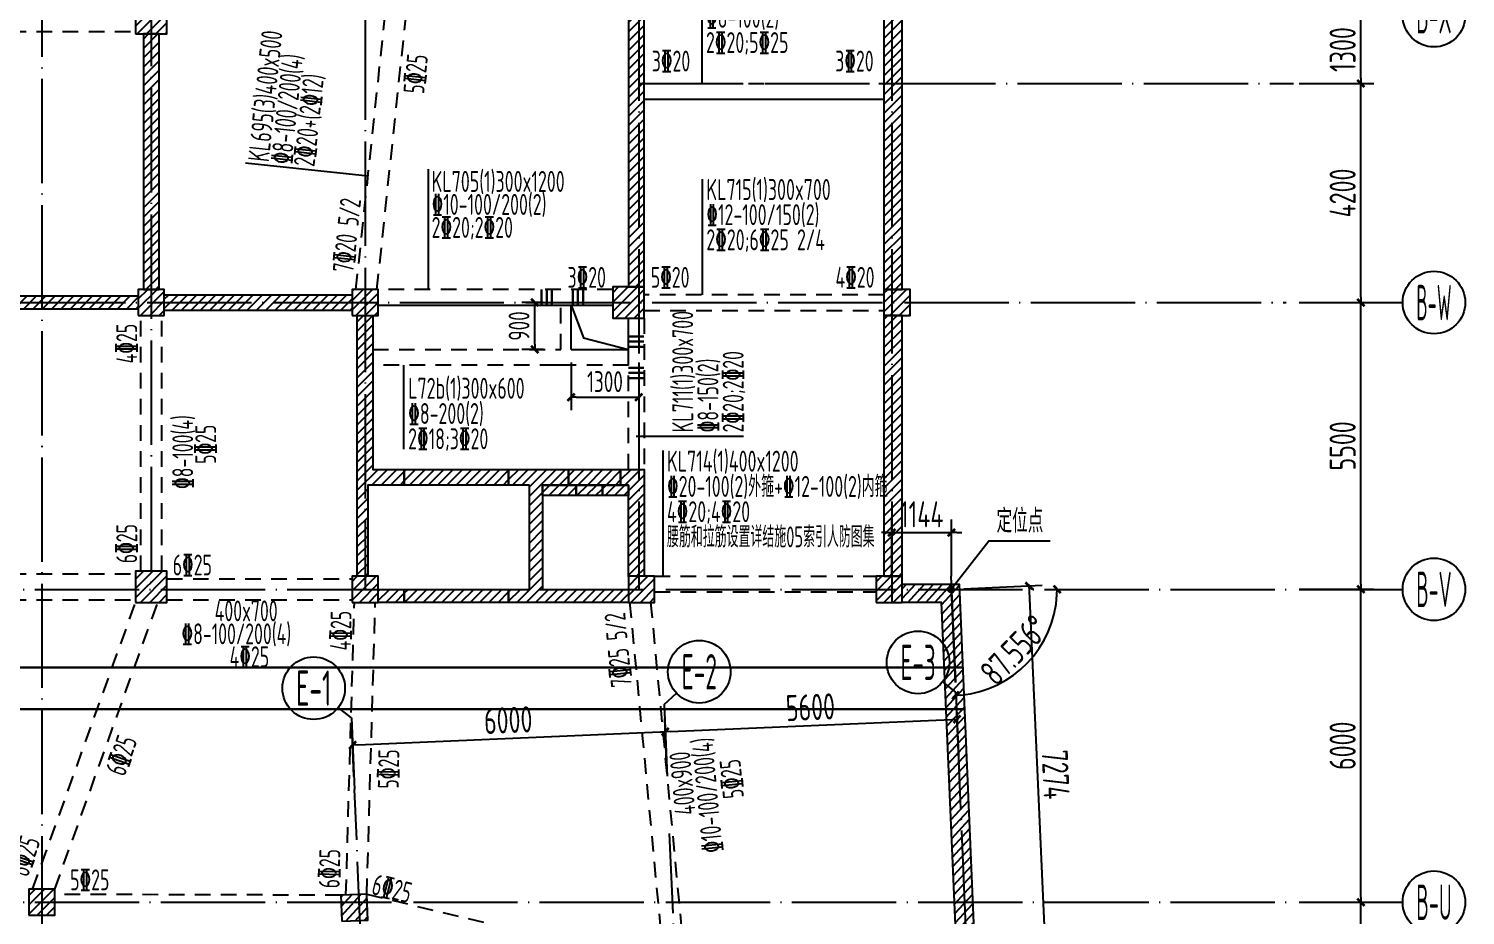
# Model space of a CAD drawing. Header units: millimetres. Extents: x 64473 to 386235, y 427387 to 703525.
# Drawn here: x 342496 to 370043, y 628745 to 645745 of the extents above; entities that cross this region are included whole.
import ezdxf
from ezdxf.enums import TextEntityAlignment as Align

# ---------------------------------------------------------------- set-up
doc = ezdxf.new("R2010")
doc.units = ezdxf.units.MM
doc.header["$LTSCALE"] = 100
doc.header["$PDMODE"] = 35
doc.header["$PDSIZE"] = 200
doc.linetypes.add('3', pattern=[5, 3, -2])
doc.linetypes.add('DOTE', pattern=[2.42, 2, -0.2, 0.02, -0.2])
for name, color, linetype in [('B-DIM', 1, 'Continuous'), ('B-TEXT', 7, 'Continuous'), ('B-开洞', 7, 'Continuous'), ('COLU', 7, 'Continuous'), ('h后浇带', 51, 'Continuous'), ('h斜线-墙', 7, 'Continuous'), ('h斜线-柱', 7, 'Continuous'), ('L-AXIS', 3, 'Continuous'), ('L-dote', 253, 'DOTE'), ('L-箍筋', 1, 'Continuous'), ('Q-门框', 6, 'Continuous'), ('WALL', 3, 'Continuous'), ('垂直标注', 31, 'Continuous'), ('垂直钢筋', 27, 'Continuous'), ('梁', 4, 'Continuous'), ('梁虚线', 4, '3'), ('水平标注', 2, 'Continuous'), ('水平钢筋', 30, 'Continuous')]:
    doc.layers.add(name, color=color, linetype=linetype)
doc.styles.add('_TCH_AXIS', font='tssdeng.shx', dxfattribs={"width": 0.7, "bigfont": 'tssdchn.shx'})
doc.styles.add('COMPLEX', font='tssdeng.shx', dxfattribs={"width": 0.7, "bigfont": 'tssdchn.shx'})
doc.styles.get("Standard").update_dxf_attribs({"font": 'tssdeng.shx', "width": 0.7, "bigfont": 'tssdchn.shx'})
doc.styles.add('TSSD_Dimension', font='Tssdeng.shx', dxfattribs={"width": 0.7, "bigfont": 'tssdchn.shx'})
doc.dimstyles.new('TSSD_100_100', dxfattribs={"dimtxt": 300, "dimasz": 100, "dimexe": 100, "dimexo": 250, "dimgap": 100, "dimtad": 1, "dimdec": 0, "dimzin": 0, "dimdsep": 46, "dimtxsty": 'TSSD_Dimension', "dimblk": 'ARCHTICK', "dimcen": 0, "dimdle": 100, "dimclrt": 7, "dimadec": 0, "dimazin": 0, "dimtfac": 1, "dimtdec": 0, "dimtix": 1, "dimtmove": 2, "dimatfit": 3, "dimldrblk": 'ARCHTICK', "dimfxl": 1, "dimtolj": 1, "dimtzin": 0, "dimarcsym": 0})
doc.dimstyles.new('TSSD_100_100$0', dxfattribs={"dimtxt": 300, "dimasz": 100, "dimexe": 250, "dimexo": 250, "dimgap": 100, "dimtad": 1, "dimdec": 0, "dimzin": 0, "dimdsep": 46, "dimtxsty": 'TSSD_Dimension', "dimblk": '_tsdbk', "dimblk1": '_tsdbk', "dimblk2": '_tsdbk', "dimsah": 1, "dimcen": 0, "dimclrt": 7, "dimadec": 0, "dimazin": 0, "dimtfac": 1, "dimtdec": 0, "dimtix": 1, "dimtmove": 2, "dimatfit": 3, "dimldrblk": '_tsdbk', "dimfxl": 1, "dimtolj": 1, "dimtzin": 0, "dimarcsym": 0})
pattern_1 = [(45, (-467527.32, -323147.44), (-89.802561, 89.802561), [])]
pattern_2 = [(45, (8572.51, -7581.39), (-89.802561, 89.802561), [])]

# ---------------------------------------------------------------- blocks, each defined once
blk = doc.blocks.new('_tsdbk')
blk.add_line((-1, 0), (0, 0))
at = {"const_width": 0.5}
blk.add_lwpolyline([(-0.7, -0.7), (0.7, 0.7)], dxfattribs=at)
blk = doc.blocks.new('*D36')
at = {"layer": 'B-DIM', "color": 0, "lineweight": -2}
for p, q in [((352361, 640495), (351949, 640495)), ((352199, 639695), (352199, 640395)), ((352361, 639595), (351949, 639595))]:
    blk.add_line(p, q, dxfattribs=at)
at = {"layer": 'Defpoints', "color": 0}
for p in [(352199, 640495), (352611, 640495), (352611, 639595)]:
    blk.add_point(p, dxfattribs=at)
at = {"layer": 'B-DIM', "color": 0, "lineweight": -2, "xscale": 100, "yscale": 100, "zscale": 100}
for p, rotation in [((352199, 640495), 90), ((352199, 639595), 270)]:
    blk.add_blockref('_tsdbk', p, dxfattribs=dict(at, rotation=rotation))
at = {"layer": 'B-DIM', "color": 7, "insert": (351899, 640045), "char_height": 400, "attachment_point": 5, "rotation": 90, "style": 'TSSD_Dimension'}
blk.add_mtext('\\A1;900', dxfattribs=at)
blk = doc.blocks.new('*D645')
at = {"layer": 'Defpoints', "color": 0}
for p in [(366607, 644695), (368041, 644695), (366607, 640495)]:
    blk.add_point(p, dxfattribs=at)
at = {"layer": 'L-AXIS', "color": 0, "lineweight": -2}
for p, q in [((366857, 644695), (368291, 644695)), ((368041, 640595), (368041, 644595)), ((366857, 640495), (368291, 640495))]:
    blk.add_line(p, q, dxfattribs=at)
at = {"layer": 'L-AXIS', "color": 0, "lineweight": -2, "xscale": 100, "yscale": 100, "zscale": 100}
for p, rotation in [((368041, 644695), 90), ((368041, 640495), 270)]:
    blk.add_blockref('_tsdbk', p, dxfattribs=dict(at, rotation=rotation))
at = {"layer": 'L-AXIS', "color": 7, "insert": (367691, 642595), "char_height": 500, "attachment_point": 5, "rotation": 90, "style": 'TSSD_Dimension'}
blk.add_mtext('\\A1;4200', dxfattribs=at)
blk = doc.blocks.new('*D647')
at = {"layer": 'Defpoints', "color": 0}
for p in [(366607, 628995), (368041, 628995), (366607, 623495)]:
    blk.add_point(p, dxfattribs=at)
at = {"layer": 'L-AXIS', "color": 0, "lineweight": -2}
for p, q in [((366857, 628995), (368291, 628995)), ((368041, 623595), (368041, 628895)), ((366857, 623495), (368291, 623495))]:
    blk.add_line(p, q, dxfattribs=at)
at = {"layer": 'L-AXIS', "color": 0, "lineweight": -2, "xscale": 100, "yscale": 100, "zscale": 100}
for p, rotation in [((368041, 628995), 90), ((368041, 623495), 270)]:
    blk.add_blockref('_tsdbk', p, dxfattribs=dict(at, rotation=rotation))
at = {"layer": 'L-AXIS', "color": 7, "insert": (367691, 626245), "char_height": 500, "attachment_point": 5, "rotation": 90, "style": 'TSSD_Dimension'}
blk.add_mtext('\\A1;5500', dxfattribs=at)
blk = doc.blocks.new('*D650')
at = {"layer": 'Defpoints', "color": 0}
for p in [(366607, 640495), (368041, 640495), (366607, 634995)]:
    blk.add_point(p, dxfattribs=at)
at = {"layer": 'L-AXIS', "color": 0, "lineweight": -2}
for p, q in [((366857, 640495), (368291, 640495)), ((368041, 635095), (368041, 640395)), ((366857, 634995), (368291, 634995))]:
    blk.add_line(p, q, dxfattribs=at)
at = {"layer": 'L-AXIS', "color": 0, "lineweight": -2, "xscale": 100, "yscale": 100, "zscale": 100}
for p, rotation in [((368041, 640495), 90), ((368041, 634995), 270)]:
    blk.add_blockref('_tsdbk', p, dxfattribs=dict(at, rotation=rotation))
at = {"layer": 'L-AXIS', "color": 7, "insert": (367691, 637745), "char_height": 500, "attachment_point": 5, "rotation": 90, "style": 'TSSD_Dimension'}
blk.add_mtext('\\A1;5500', dxfattribs=at)
blk = doc.blocks.new('*D651')
at = {"layer": 'Defpoints', "color": 0}
for p in [(366607, 634995), (368041, 634995), (366607, 628995)]:
    blk.add_point(p, dxfattribs=at)
at = {"layer": 'L-AXIS', "color": 0, "lineweight": -2}
for p, q in [((366857, 634995), (368291, 634995)), ((368041, 629095), (368041, 634895)), ((366857, 628995), (368291, 628995))]:
    blk.add_line(p, q, dxfattribs=at)
at = {"layer": 'L-AXIS', "color": 0, "lineweight": -2, "xscale": 100, "yscale": 100, "zscale": 100}
for p, rotation in [((368041, 634995), 90), ((368041, 628995), 270)]:
    blk.add_blockref('_tsdbk', p, dxfattribs=dict(at, rotation=rotation))
at = {"layer": 'L-AXIS', "color": 7, "insert": (367691, 631995), "char_height": 500, "attachment_point": 5, "rotation": 90, "style": 'TSSD_Dimension'}
blk.add_mtext('\\A1;6000', dxfattribs=at)
blk = doc.blocks.new('*D664')
at = {"layer": 'Defpoints', "color": 0}
for p in [(354702, 632265), (354739, 631412), (348744, 631156)]:
    blk.add_point(p, dxfattribs=at)
at = {"layer": 'L-AXIS', "color": 0, "lineweight": -2}
for p, q in [((354728, 631662), (354692, 632515)), ((348733, 631406), (348697, 632259)), ((348808, 632013), (354602, 632260))]:
    blk.add_line(p, q, dxfattribs=at)
at = {"layer": 'L-AXIS', "color": 0, "lineweight": -2, "xscale": 100, "yscale": 100, "zscale": 100}
for p, rotation in [((354702, 632265), 2.443985354548766), ((348708, 632009), 182.4439853545488)]:
    blk.add_blockref('_tsdbk', p, dxfattribs=dict(at, rotation=rotation))
at = {"layer": 'L-AXIS', "color": 7, "insert": (351690, 632486), "char_height": 500, "attachment_point": 5, "rotation": 2.444, "style": 'TSSD_Dimension'}
blk.add_mtext('\\A1;6000', dxfattribs=at)
blk = doc.blocks.new('_AXISO')
blk.add_circle((0, 0), 0.5)
at = {"layer": 'B-TEXT', "style": 'COMPLEX', "width": 1.450893}
blk.add_attdef('A', text='', height=0.56, dxfattribs=at).set_placement((0.249375, -0.28), (0.749375, -0.28), align=Align.FIT)
blk = doc.blocks.new('*D667')
at = {"layer": 'Defpoints', "color": 0}
for p in [(360297, 632504), (360333, 631651), (354739, 631412)]:
    blk.add_point(p, dxfattribs=at)
at = {"layer": 'L-AXIS', "color": 0, "lineweight": -2}
for p, q in [((360323, 631901), (360286, 632753)), ((354728, 631662), (354692, 632515)), ((354802, 632269), (360197, 632499))]:
    blk.add_line(p, q, dxfattribs=at)
at = {"layer": 'L-AXIS', "color": 0, "lineweight": -2, "xscale": 100, "yscale": 100, "zscale": 100}
for p, rotation in [((360297, 632504), 2.443985354548766), ((354702, 632265), 182.4439853545488)]:
    blk.add_blockref('_tsdbk', p, dxfattribs=dict(at, rotation=rotation))
at = {"layer": 'L-AXIS', "color": 7, "insert": (357485, 632734), "char_height": 500, "attachment_point": 5, "rotation": 2.444, "style": 'TSSD_Dimension'}
blk.add_mtext('\\A1;5600', dxfattribs=at)
blk = doc.blocks.new('*D668')
at = {"layer": 'Defpoints', "color": 0}
for p in [(360191, 636083), (359046, 634995), (360191, 634995)]:
    blk.add_point(p, dxfattribs=at)
at = {"layer": 'L-AXIS', "color": 0, "lineweight": -2}
for p, q in [((359046, 635245), (359046, 636333)), ((360191, 635245), (360191, 636333)), ((358946, 636083), (358846, 636083)), ((359046, 636083), (360191, 636083)), ((360291, 636083), (360391, 636083))]:
    blk.add_line(p, q, dxfattribs=at)
at = {"layer": 'L-AXIS', "color": 0, "lineweight": -2, "xscale": 100, "yscale": 100, "zscale": 100}
blk.add_blockref('_tsdbk', (359046, 636083), dxfattribs=at)
at = {"layer": 'L-AXIS', "color": 0, "lineweight": -2, "xscale": 100, "yscale": 100, "zscale": 100, "rotation": 180}
blk.add_blockref('_tsdbk', (360191, 636083), dxfattribs=at)
at = {"layer": 'L-AXIS', "color": 7, "insert": (359619, 636433), "char_height": 500, "attachment_point": 5, "style": 'TSSD_Dimension'}
blk.add_mtext('\\A1;1144', dxfattribs=at)
blk = doc.blocks.new('*D669')
at = {"layer": 'Defpoints', "color": 0}
for p in [(360180, 634995), (360180, 634995), (362506, 634995), (361248, 633261), (360267, 632965)]:
    blk.add_point(p, dxfattribs=at)
at = {"layer": 'L-AXIS', "color": 0, "lineweight": -2}
blk.add_line((360277, 632715), (360278, 632711), dxfattribs=at)
blk.add_arc((360180, 634995), 2036, 275.2587, 357.1852, dxfattribs=at)
at = {"layer": 'L-AXIS', "color": 0, "lineweight": -2, "xscale": 100, "yscale": 100, "zscale": 100}
for p, rotation in [((362216, 634995), 88.59261892598067), ((360267, 632961), 183.8513664177829)]:
    blk.add_blockref('_tsdbk', p, dxfattribs=dict(at, rotation=rotation))
at = {"layer": 'L-AXIS', "color": 7, "insert": (361397, 633828), "char_height": 500, "attachment_point": 5, "rotation": 46.222, "style": 'TSSD_Dimension'}
blk.add_mtext('\\A1;87.556°', dxfattribs=at)
blk = doc.blocks.new('*D670')
at = {"layer": 'Defpoints', "color": 0}
for p in [(360180, 634995), (361999, 627794), (360501, 627728)]:
    blk.add_point(p, dxfattribs=at)
at = {"layer": 'L-AXIS', "color": 0, "lineweight": -2}
for p, q in [((360430, 635006), (361928, 635072)), ((361683, 634961), (361995, 627894)), ((360751, 627739), (362249, 627805))]:
    blk.add_line(p, q, dxfattribs=at)
at = {"layer": 'L-AXIS', "color": 0, "lineweight": -2, "xscale": 100, "yscale": 100, "zscale": 100}
for p, rotation in [((361679, 635061), 92.52796157991509), ((361999, 627794), 272.5279615799151)]:
    blk.add_blockref('_tsdbk', p, dxfattribs=dict(at, rotation=rotation))
at = {"layer": 'L-AXIS', "color": 7, "insert": (362189, 631443), "char_height": 500, "attachment_point": 5, "rotation": 272.528, "style": 'TSSD_Dimension'}
blk.add_mtext('\\A1;7274', dxfattribs=at)
blk = doc.blocks.new('*D672')
at = {"layer": 'Defpoints', "color": 0}
for p in [(366607, 645995), (368041, 645995), (366607, 644695)]:
    blk.add_point(p, dxfattribs=at)
at = {"layer": 'L-AXIS', "color": 0, "lineweight": -2}
for p, q in [((366857, 645995), (368291, 645995)), ((368041, 644795), (368041, 645895)), ((366857, 644695), (368291, 644695))]:
    blk.add_line(p, q, dxfattribs=at)
at = {"layer": 'L-AXIS', "color": 0, "lineweight": -2, "xscale": 100, "yscale": 100, "zscale": 100}
for p, rotation in [((368041, 645995), 90), ((368041, 644695), 270)]:
    blk.add_blockref('_tsdbk', p, dxfattribs=dict(at, rotation=rotation))
at = {"layer": 'L-AXIS', "color": 7, "insert": (367691, 645345), "char_height": 500, "attachment_point": 5, "rotation": 90, "style": 'TSSD_Dimension'}
blk.add_mtext('\\A1;1300', dxfattribs=at)
blk = doc.blocks.new('*D716')
at = {"layer": 'B-DIM', "color": 0, "lineweight": -2}
for p, q in [((352896, 639345), (352896, 638428)), ((354196, 639345), (354196, 638428)), ((352996, 638678), (354096, 638678))]:
    blk.add_line(p, q, dxfattribs=at)
at = {"layer": 'Defpoints', "color": 0}
for p in [(352896, 639595), (354196, 639595), (354196, 638678)]:
    blk.add_point(p, dxfattribs=at)
at = {"layer": 'B-DIM', "color": 0, "lineweight": -2, "xscale": 100, "yscale": 100, "zscale": 100, "rotation": 180}
blk.add_blockref('_tsdbk', (352896, 638678), dxfattribs=at)
at = {"layer": 'B-DIM', "color": 0, "lineweight": -2, "xscale": 100, "yscale": 100, "zscale": 100}
blk.add_blockref('_tsdbk', (354196, 638678), dxfattribs=at)
at = {"layer": 'B-DIM', "color": 7, "insert": (353546, 638978), "char_height": 400, "attachment_point": 5, "style": 'TSSD_Dimension'}
blk.add_mtext('\\A1;1300', dxfattribs=at)
blk = doc.blocks.new('后浇带现场')
at = {"color": 6, "lineweight": 30}
for points in [[(775670, 730852), (815757, 730852), (815757, 721630), (841315, 721630)], [(775507, 730049), (814957, 730052), (814957, 720830), (841315, 720830)]]:
    blk.add_lwpolyline(points, dxfattribs=at)
at = {"layer": 'h后浇带', "color": 1}
for p, q in [((815757, 721630), (841315, 721630)), ((822057, 720830), (841349, 720830))]:
    blk.add_line(p, q, dxfattribs=at)

msp = doc.modelspace()

# ---------------------------------------------------------------- hatches: boundary and pattern name
at = {"layer": 'h斜线-墙'}
h = msp.add_hatch(dxfattribs=at)
h.set_pattern_fill('ANSI31', color=256, scale=40, style=0)
h.set_pattern_definition(pattern_2)
h.paths.add_polyline_path([(354296.5, 649344.7), (353996.5, 649344.7), (353996.5, 640794.7), (354296.5, 640794.7)])
h = msp.add_hatch(dxfattribs=at)
h.set_pattern_fill('ANSI31', color=256, scale=40, style=0)
h.set_pattern_definition(pattern_2)
h.paths.add_polyline_path([(359246.5, 649344.7), (358896.5, 649344.7), (358896.5, 640744.7), (359246.5, 640744.7)])
h = msp.add_hatch(dxfattribs=at)
h.set_pattern_fill('ANSI31', color=256, scale=40, style=0)
h.set_pattern_definition(pattern_2)
h.paths.add_polyline_path([(344996.5, 645644.7), (344696.5, 645644.7), (344696.5, 640744.7), (344996.5, 640744.7)])
h = msp.add_hatch(dxfattribs=at)
h.set_pattern_fill('ANSI31', color=256, scale=40, style=0)
h.set_pattern_definition(pattern_2)
h.paths.add_polyline_path([(337146.5, 640619.7), (344596.5, 640619.7), (344596.5, 640369.7), (337146.5, 640369.7)])
h = msp.add_hatch(dxfattribs=at)
h.set_pattern_fill('ANSI31', color=256, scale=40, style=0)
h.set_pattern_definition(pattern_2)
h.paths.add_polyline_path([(345096.5, 640644.7), (348696.5, 640644.7), (348696.5, 640344.7), (345096.5, 640344.7)])
h = msp.add_hatch(dxfattribs=at)
h.set_pattern_fill('ANSI31', color=256, scale=40, style=0)
h.set_pattern_definition(pattern_2)
h.paths.add_polyline_path([(348796.5, 640244.7), (349096.5, 640244.7), (349096.5, 637294.7), (349696.5, 637294.7), (349696.5, 636994.7), (348996.5, 636994.7), (348996.5, 635244.7), (348796.5, 635244.7)])
h = msp.add_hatch(dxfattribs=at)
h.set_pattern_fill('ANSI31', color=256, scale=40, style=0)
h.set_pattern_definition(pattern_2)
h.paths.add_polyline_path([(359246.5, 640244.7), (358896.5, 640244.7), (358896.5, 635244.7), (359246.5, 635244.7)])
h = msp.add_hatch(dxfattribs=at)
h.set_pattern_fill('ANSI31', color=256, scale=40, style=0)
h.set_pattern_definition(pattern_2)
h.paths.add_polyline_path([(349696.5, 637294.7), (351696.5, 637294.7), (351696.5, 636994.7), (349696.5, 636994.7)])
h = msp.add_hatch(dxfattribs=at)
h.set_pattern_fill('ANSI31', color=256, scale=40, style=0)
h.set_pattern_definition(pattern_2)
h.paths.add_polyline_path([(352096.5, 636994.7), (351696.5, 636994.7), (351696.5, 637294.7), (352846.5, 637294.7), (352846.5, 636994.7), (352346.5, 636994.7), (352346.5, 634994.7), (353996.5, 634994.7), (353996.5, 634744.7), (351696.5, 634744.7), (351696.5, 634994.7), (352096.5, 634994.7)])
h = msp.add_hatch(dxfattribs=at)
h.set_pattern_fill('ANSI31', color=256, scale=40, style=0)
h.set_pattern_definition(pattern_2)
h.paths.add_polyline_path([(352846.5, 637294.7), (353846.5, 637294.7), (353846.5, 636994.7), (352846.5, 636994.7)])
h = msp.add_hatch(dxfattribs=at)
h.set_pattern_fill('ANSI31', color=256, scale=40, style=0)
h.set_pattern_definition(pattern_2)
h.paths.add_polyline_path([(353996.5, 636994.7), (353846.5, 636994.7), (353846.5, 637294.7), (354296.5, 637294.7), (354296.5, 635244.7), (353996.5, 635244.7)])
h = msp.add_hatch(dxfattribs=at)
h.set_pattern_fill('ANSI31', color=256, scale=40, style=0)
h.set_pattern_definition(pattern_2)
h.paths.add_polyline_path([(352996.5, 636794.7), (352346.5, 636794.7), (352346.5, 636994.7), (352996.5, 636994.7)])
h = msp.add_hatch(dxfattribs=at)
h.set_pattern_fill('ANSI31', color=256, scale=40, style=0)
h.set_pattern_definition(pattern_2)
h.paths.add_polyline_path([(352996.5, 636994.7), (353496.5, 636994.7), (353496.5, 636794.7), (352996.5, 636794.7)])
h = msp.add_hatch(dxfattribs=at)
h.set_pattern_fill('ANSI31', color=256, scale=40, style=0)
h.set_pattern_definition(pattern_2)
h.paths.add_polyline_path([(353496.5, 636994.7), (353996.5, 636994.7), (353996.5, 636794.7), (353496.5, 636794.7)])
h = msp.add_hatch(dxfattribs=at)
h.set_pattern_fill('ANSI31', color=256, scale=40, style=0)
h.set_pattern_definition(pattern_2)
h.paths.add_polyline_path([(349696.5, 634744.7), (349196.5, 634744.7), (349196.5, 634994.7), (349696.5, 634994.7)])
h = msp.add_hatch(dxfattribs=at)
h.set_pattern_fill('ANSI31', color=256, scale=40, style=0)
h.set_pattern_definition(pattern_2)
h.paths.add_polyline_path([(349696.5, 634994.7), (351696.5, 634994.7), (351696.5, 634744.7), (349696.5, 634744.7)])
h = msp.add_hatch(dxfattribs=at)
h.set_pattern_fill('ANSI31', color=256, scale=40, angle=2.44399, style=0)
h.set_pattern_definition([(47.443985, (8572.51, -7581.39), (-93.550296, 85.891456), [])])
h.paths.add_polyline_path([(359246.5, 635094.7), (360336.6, 635094.7), (360640.1, 627984.3), (360290.4, 627969.4), (360001.3, 634744.7), (359246.5, 634744.7)])
at = {"layer": 'h斜线-柱'}
h = msp.add_hatch(dxfattribs=at)
h.set_pattern_fill('ANSI31', color=256, scale=40, style=0)
h.set_pattern_definition([(45, (-443527.32, -329247.44), (-89.802561, 89.802561), [])])
h.paths.add_polyline_path([(344546.5, 645644.7), (345146.5, 645644.7), (345146.5, 646244.7), (344546.5, 646244.7)])
h = msp.add_hatch(dxfattribs=at)
h.set_pattern_fill('ANSI31', color=256, scale=40, style=0)
h.set_pattern_definition(pattern_1)
h.paths.add_polyline_path([(344596.5, 640244.7), (345096.5, 640244.7), (345096.5, 640744.7), (344596.5, 640744.7)])
h = msp.add_hatch(dxfattribs=at)
h.set_pattern_fill('ANSI31', color=256, scale=40, style=0)
h.set_pattern_definition(pattern_1)
h.paths.add_polyline_path([(348696.5, 640244.7), (349196.5, 640244.7), (349196.5, 640744.7), (348696.5, 640744.7)])
h = msp.add_hatch(dxfattribs=at)
h.set_pattern_fill('ANSI31', color=256, scale=40, style=0)
h.set_pattern_definition(pattern_1)
h.paths.add_polyline_path([(354296.5, 640194.7), (354296.5, 640794.7), (353696.5, 640794.7), (353696.5, 640194.7)])
h = msp.add_hatch(dxfattribs=at)
h.set_pattern_fill('ANSI31', color=256, scale=40, style=0)
h.set_pattern_definition(pattern_1)
h.paths.add_polyline_path([(358896.5, 640244.7), (359396.5, 640244.7), (359396.5, 640744.7), (358896.5, 640744.7)])
h = msp.add_hatch(dxfattribs=at)
h.set_pattern_fill('ANSI31', color=256, scale=40, style=0)
h.set_pattern_definition([(45, (-443527.32, -323147.44), (-89.802561, 89.802561), [])])
h.paths.add_polyline_path([(344546.5, 634744.7), (345146.5, 634744.7), (345146.5, 635344.7), (344546.5, 635344.7)])
h = msp.add_hatch(dxfattribs=at)
h.set_pattern_fill('ANSI31', color=256, scale=40, style=0)
h.set_pattern_definition(pattern_1)
h.paths.add_polyline_path([(348696.5, 634744.7), (349196.5, 634744.7), (349196.5, 635244.7), (348696.5, 635244.7)])
h = msp.add_hatch(dxfattribs=at)
h.set_pattern_fill('ANSI31', color=256, scale=40, style=0)
h.set_pattern_definition(pattern_1)
h.paths.add_polyline_path([(353996.5, 634744.7), (354496.5, 634744.7), (354496.5, 635244.7), (353996.5, 635244.7)])
h = msp.add_hatch(dxfattribs=at)
h.set_pattern_fill('ANSI31', color=256, scale=40, style=0)
h.set_pattern_definition(pattern_1)
h.paths.add_polyline_path([(358746.5, 634744.7), (359246.5, 634744.7), (359246.5, 635244.7), (358746.5, 635244.7)])
h = msp.add_hatch(dxfattribs=at)
h.set_pattern_fill('ANSI31', color=256, scale=40, style=0)
h.set_pattern_definition(pattern_1)
h.paths.add_polyline_path([(342496.5, 628744.7), (342996.5, 628744.7), (342996.5, 629244.7), (342496.5, 629244.7)])
h = msp.add_hatch(dxfattribs=at)
h.set_pattern_fill('ANSI31', color=256, scale=40, angle=2.44399, style=0)
h.set_pattern_definition([(47.443985, (-467527.32, -323147.44), (-93.550296, 85.891456), [])])
h.paths.add_polyline_path([(348501.5, 628630.1), (349001.1, 628651.4), (348979.8, 629151), (348480.2, 629129.6)])

# ---------------------------------------------------------------- linework, layer by layer
at = {"layer": 'B-开洞'}
msp.add_lwpolyline([(352896.5, 640444.7), (353136.7, 639816.5), (353996.5, 639594.7)], dxfattribs=at)
at = {"layer": 'COLU'}
for points in [[(344546.5, 645644.7), (345146.5, 645644.7), (345146.5, 646244.7), (344546.5, 646244.7)], [(344596.5, 640244.7), (345096.5, 640244.7), (345096.5, 640744.7), (344596.5, 640744.7)], [(348696.5, 640244.7), (349196.5, 640244.7), (349196.5, 640744.7), (348696.5, 640744.7)], [(354296.5, 640194.7), (354296.5, 640794.7), (353696.5, 640794.7), (353696.5, 640194.7)], [(358896.5, 640244.7), (359396.5, 640244.7), (359396.5, 640744.7), (358896.5, 640744.7)], [(344546.5, 634744.7), (345146.5, 634744.7), (345146.5, 635344.7), (344546.5, 635344.7)], [(348696.5, 634744.7), (349196.5, 634744.7), (349196.5, 635244.7), (348696.5, 635244.7)], [(353996.5, 634744.7), (354496.5, 634744.7), (354496.5, 635244.7), (353996.5, 635244.7)], [(358746.5, 634744.7), (359246.5, 634744.7), (359246.5, 635244.7), (358746.5, 635244.7)], [(342496.5, 628744.7), (342996.5, 628744.7), (342996.5, 629244.7), (342496.5, 629244.7)], [(348501.5, 628630.1), (349001.1, 628651.4), (348979.8, 629151), (348480.2, 629129.6)]]:
    msp.add_lwpolyline(points, close=True, dxfattribs=at)
at = {"layer": 'L-AXIS'}
for p, q in [((366857.1, 640494.7), (368842.5, 640494.7)), ((360180.1, 635244.7), (360266.7, 633214.9)), ((366857.1, 634994.7), (368842.5, 634994.7)), ((360274.9, 633024), (360021.7, 633222.9)), ((360274.9, 633024), (360333.5, 631651.1)), ((354680, 632785.2), (354915.3, 633005)), ((354680, 632785.2), (354738.6, 631412.3)), ((348685.4, 632529.4), (348432.3, 632728.3)), ((348685.4, 632529.4), (348744, 631156.5)), ((366857.1, 628994.7), (368842.5, 628994.7))]:
    msp.add_line(p, q, dxfattribs=at)
msp.add_lwpolyline([(360180.1, 634994.7), (360906.5, 635925.1), (362082.2, 635925.1)], dxfattribs=at)
at = {"layer": 'L-AXIS', "const_width": 75}
msp.add_lwpolyline([(360214.9, 635008.7, -1), (360145.3, 634980.7, -1)], format="xyb", close=True, dxfattribs=at)
at = {"layer": 'L-dote', "ltscale": 10}
for p, q in [((354196.5, 677819.9), (354196.5, 634994.7)), ((359046.5, 677819.9), (359046.5, 634744.7)), ((348946.5, 655679.6), (348946.5, 634994.7)), ((342746.5, 649623.3), (342746.5, 618194.7)), ((344846.5, 649444.7), (344846.5, 634994.7)), ((354196.5, 644694.7), (366750.1, 644694.7)), ((247969.5, 640494.7), (366607.1, 640494.7)), ((236131.7, 634994.7), (366607.1, 634994.7)), ((365014.1, 521988.1), (360190.8, 634994.7)), ((353325.8, 523809), (348744, 631156.5)), ((359391.3, 522402.2), (354785.6, 630310.2)), ((236131.7, 628994.7), (366607.1, 628994.7))]:
    msp.add_line(p, q, dxfattribs=at)
at = {"layer": 'L-箍筋', "const_width": 44.9}
for points in [[(352328.2, 640744.7), (352328.2, 640444.7)], [(352428.2, 640744.7), (352428.2, 640444.7)], [(352528.2, 640744.7), (352528.2, 640444.7)], [(352928.2, 640744.7), (352928.2, 640444.7)], [(353028.2, 640744.7), (353028.2, 640444.7)], [(353128.2, 640744.7), (353128.2, 640444.7)], [(353996.5, 639844.7), (354296.5, 639844.7)], [(353996.5, 639744.7), (354296.5, 639744.7)], [(353996.5, 639644.7), (354296.5, 639644.7)], [(353996.5, 639244.7), (354296.5, 639244.7)], [(353996.5, 639144.7), (354296.5, 639144.7)], [(353996.5, 639044.7), (354296.5, 639044.7)]]:
    msp.add_lwpolyline(points, dxfattribs=at)
at = {"layer": 'Q-门框'}
for points in [[(349696.5, 637294.7), (351696.5, 637294.7), (351696.5, 636994.7), (349696.5, 636994.7)], [(352846.5, 637294.7), (353846.5, 637294.7), (353846.5, 636994.7), (352846.5, 636994.7)], [(352996.5, 636994.7), (353496.5, 636994.7), (353496.5, 636794.7), (352996.5, 636794.7)], [(349696.5, 634994.7), (351696.5, 634994.7), (351696.5, 634744.7), (349696.5, 634744.7)]]:
    msp.add_lwpolyline(points, close=True, dxfattribs=at)
at = {"layer": 'WALL'}
msp.add_line((358896.5, 644694.7), (359246.5, 644694.7), dxfattribs=at)
for points in [[(354296.5, 649344.7), (353996.5, 649344.7), (353996.5, 640794.7), (354296.5, 640794.7)], [(359246.5, 649344.7), (358896.5, 649344.7), (358896.5, 640744.7), (359246.5, 640744.7)], [(344996.5, 645644.7), (344696.5, 645644.7), (344696.5, 640744.7), (344996.5, 640744.7)], [(337146.5, 640619.7), (344596.5, 640619.7), (344596.5, 640369.7), (337146.5, 640369.7)], [(345096.5, 640644.7), (348696.5, 640644.7), (348696.5, 640344.7), (345096.5, 640344.7)], [(348796.5, 640244.7), (349096.5, 640244.7), (349096.5, 637294.7), (349696.5, 637294.7), (349696.5, 636994.7), (348996.5, 636994.7), (348996.5, 635244.7), (348796.5, 635244.7)], [(359246.5, 640244.7), (358896.5, 640244.7), (358896.5, 635244.7), (359246.5, 635244.7)], [(352096.5, 636994.7), (351696.5, 636994.7), (351696.5, 637294.7), (352846.5, 637294.7), (352846.5, 636994.7), (352346.5, 636994.7), (352346.5, 634994.7), (353996.5, 634994.7), (353996.5, 634744.7), (351696.5, 634744.7), (351696.5, 634994.7), (352096.5, 634994.7)], [(352996.5, 636794.7), (352346.5, 636794.7), (352346.5, 636994.7), (352996.5, 636994.7)], [(353496.5, 636994.7), (353996.5, 636994.7), (353996.5, 636794.7), (353496.5, 636794.7)], [(359246.5, 635094.7), (360336.6, 635094.7), (360640.1, 627984.3), (360290.4, 627969.4), (360001.3, 634744.7), (359246.5, 634744.7)]]:
    msp.add_lwpolyline(points, close=True, dxfattribs=at)
for points in [[(353996.5, 636994.7), (353846.5, 636994.7), (353846.5, 637294.7), (354296.5, 637294.7), (354296.5, 635244.7), (353996.5, 635244.7), (353996.5, 636994.7)], [(349696.5, 634744.7), (349196.5, 634744.7), (349196.5, 634994.7), (349696.5, 634994.7), (349696.5, 634744.7)]]:
    msp.add_lwpolyline(points, dxfattribs=at)
at = {"layer": '垂直标注'}
for p, q in [((349002.4, 642916), (346655.7, 643167)), ((356205.3, 637924), (354146.5, 637924))]:
    msp.add_line(p, q, dxfattribs=at)
at = {"layer": '梁'}
for p, q in [((354296.5, 644394.7), (358896.5, 644394.7)), ((349196.5, 640444.7), (353696.5, 640444.7)), ((352896.5, 639594.7), (352896.5, 640444.7)), ((353996.5, 639594.7), (353996.5, 640194.7)), ((352896.5, 639594.7), (353996.5, 639594.7)), ((352896.5, 639294.7), (352596.5, 639294.7))]:
    msp.add_line(p, q, dxfattribs=at)
at = {"layer": '梁虚线'}
for p, q in [((348771.9, 640744.7), (349684.7, 649344.7)), ((349174.1, 640744.7), (350087, 649344.7)), ((337146.5, 645694.7), (344546.5, 645694.7)), ((354296.5, 644694.7), (358896.5, 644694.7)), ((353696.5, 640744.7), (349196.5, 640744.7)), ((358896.5, 640644.7), (354296.5, 640644.7)), ((344646.5, 635344.7), (344646.5, 640244.7)), ((345046.5, 635344.7), (345046.5, 640244.7)), ((352696.5, 639594.7), (352696.5, 640444.7)), ((354296.5, 640344.7), (358896.5, 640344.7)), ((354296.5, 640194.7), (354296.5, 637294.7)), ((349096.5, 639594.7), (352696.5, 639594.7)), ((353996.5, 637294.7), (353996.5, 639594.7)), ((352596.5, 639294.7), (349096.5, 639294.7)), ((353996.5, 639294.7), (352896.5, 639294.7)), ((337146.5, 635294.7), (344546.5, 635294.7)), ((354496.5, 635244.7), (358746.5, 635244.7)), ((345146.5, 635194.7), (348696.5, 635194.7)), ((354496.5, 634944.7), (358746.5, 634944.7)), ((337146.5, 634794.7), (344546.5, 634794.7)), ((342571.5, 629244.7), (344546, 634745.1)), ((342996.5, 629244.7), (344970.9, 634744.7)), ((345146.5, 634794.7), (348696.5, 634794.7)), ((348579.1, 629133.9), (348741.8, 634744.7)), ((348979.8, 629151), (349141.9, 634744.7)), ((354019.2, 634744.7), (354677.5, 627781.6)), ((354421, 634744.7), (355077.9, 627795.5)), ((348480.2, 629129.6), (342996.5, 629144.7)), ((348979.8, 629151), (354643.4, 627778.4))]:
    msp.add_line(p, q, dxfattribs=at)
at = {"layer": '水平标注'}
for p, q in [((355402.5, 646649.4), (355402.5, 644694.7)), ((350159.2, 640744.7), (350161, 643054.7)), ((355410, 642860.5), (355410, 640644.7)), ((349691.4, 637681.2), (349691.4, 639294.7)), ((354654.6, 637653.8), (354654.6, 635244.7))]:
    msp.add_line(p, q, dxfattribs=at)

# ---------------------------------------------------------------- block references
at = {"color": 3, "lineweight": 30}
msp.add_blockref('后浇带现场', (-480910.3, -88135.4), dxfattribs=at)
at = {"layer": 'L-AXIS'}
ref = msp.add_blockref('_AXISO', (369442.5, 645994.7), dxfattribs=dict(at, xscale=1199.999999999997, yscale=1200, zscale=1200, rotation=359.9996457873818))
ref.add_attrib('A', 'B-X', dxfattribs={"color": 7, "height": 678.82, "rotation": 359.99965, "style": '_TCH_AXIS', "width": 0.318182}).set_placement((369103.1, 645655.3), (369781.9, 645655.3), align=Align.FIT)
ref = msp.add_blockref('_AXISO', (369442.5, 640494.7), dxfattribs=dict(at, xscale=1199.999999999997, yscale=1200, zscale=1200, rotation=359.9996457873818))
ref.add_attrib('A', 'B-W', dxfattribs={"color": 7, "height": 678.82, "rotation": 359.99965, "style": '_TCH_AXIS', "width": 0.3}).set_placement((369103.1, 640155.3), (369781.9, 640155.3), align=Align.FIT)
ref = msp.add_blockref('_AXISO', (369442.5, 634994.7), dxfattribs=dict(at, xscale=1199.999999999997, yscale=1200, zscale=1200, rotation=359.9996457873818))
ref.add_attrib('A', 'B-V', dxfattribs={"color": 7, "height": 678.82, "rotation": 359.99965, "style": '_TCH_AXIS', "width": 0.318182}).set_placement((369103.1, 634655.3), (369781.9, 634655.3), align=Align.FIT)
ref = msp.add_blockref('_AXISO', (359549.9, 633593.6), dxfattribs=dict(at, xscale=1199.999999999997, yscale=1200, zscale=1200, rotation=359.9996457873762))
ref.add_attrib('A', 'E-3', dxfattribs={"color": 7, "height": 678.82, "rotation": 359.99965, "style": '_TCH_AXIS', "width": 0.344262}).set_placement((359210.5, 633254.2), (359889.3, 633254.2), align=Align.FIT)
ref = msp.add_blockref('_AXISO', (355353.8, 633414.5), dxfattribs=dict(at, xscale=1199.999999999997, yscale=1200, zscale=1200, rotation=359.9996457873762))
ref.add_attrib('A', 'E-2', dxfattribs={"color": 7, "height": 678.82, "rotation": 359.99965, "style": '_TCH_AXIS', "width": 0.344262}).set_placement((355014.3, 633075.1), (355693.2, 633075.1), align=Align.FIT)
ref = msp.add_blockref('_AXISO', (347960.5, 633099), dxfattribs=dict(at, xscale=1199.999999999997, yscale=1200, zscale=1200, rotation=359.9996457873762))
ref.add_attrib('A', 'E-1', dxfattribs={"color": 7, "height": 678.82, "rotation": 359.99965, "style": '_TCH_AXIS', "width": 0.375}).set_placement((347621.1, 632759.6), (348299.9, 632759.6), align=Align.FIT)
ref = msp.add_blockref('_AXISO', (369442.5, 628994.7), dxfattribs=dict(at, xscale=1199.999999999997, yscale=1200, zscale=1200, rotation=359.9996457873818))
ref.add_attrib('A', 'B-U', dxfattribs={"color": 7, "height": 678.82, "rotation": 359.99965, "style": '_TCH_AXIS', "width": 0.308824}).set_placement((369103.1, 628655.3), (369781.9, 628655.3), align=Align.FIT)

# ---------------------------------------------------------------- texts
at = {"layer": 'L-AXIS', "width": 0.7}
msp.add_text('定位点', height=450, dxfattribs=at).set_placement((361503, 636081.3), align=Align.CENTER)
at = {"layer": '垂直标注', "width": 0.65}
for s, height, rotation, p in [('KL695(3)400x500', 403, 83.94095, (347099.7, 643180.5)), ('%%1328-100/200(4)', 402, 83.94095, (347537.2, 643134.4)), ('2%%13320+(2%%13212)', 401, 83.94095, (347974.8, 643088.3)), ('KL711(1)300x700', 403, 90, (355238.1, 638004.6)), ('%%1328-150(2)', 402, 90, (355721.7, 638004.6)), ('2%%13320;2%%13320', 401, 90, (356205.3, 638004.6))]:
    msp.add_text(s, height=height, rotation=rotation, dxfattribs=at).set_placement(p)
at = {"layer": '垂直钢筋', "color": 0, "width": 0.65}
for s, rotation, p in [('5%%13325', 83.94095, (350075.8, 644484.2)), ('7%%13320 5/2', 83.94095, (348721.7, 641055.9)), ('4%%13325', 90, (344575.4, 639327.3)), ('%%1328-100(4)', 90, (345649.7, 636920.4)), ('5%%13325', 90, (346089.7, 637399.9)), ('6%%13325', 90, (344575.8, 635494.9)), ('4%%13325', 88.94784, (348673.2, 633820.4)), ('7%%13325 5/2', 95.40059, (354065, 633138.5)), ('6%%13325', 70.70978, (344336.9, 631390.3)), ('5%%13325', 88.94784, (349589.5, 631170.1)), ('%%13210-100/200(4)', 95.40059, (355810.5, 629966.3)), ('400x900', 95.40059, (355287.9, 630687.4)), ('5%%13325', 95.40059, (356210.6, 631003.1)), ('6%%13325', 70.70978, (342479.5, 629460.4)), ('6%%13325', 88.94784, (348457.3, 629259.4))]:
    msp.add_text(s, height=400, rotation=rotation, dxfattribs=at).set_placement(p)
at = {"layer": '水平标注'}
for s, height, width, p in [('%%1328-100(2)', 402, 0.65, (355483.1, 645762.8)), ('2%%13320;5%%13325', 401, 0.65, (355483.1, 645279.2)), ('KL705(1)300x1200', 403, 0.65, (350221.4, 642614.7)), ('KL715(1)300x700', 403, 0.65, (355490.2, 642459.5)), ('%%13210-100/200(2)', 402, 0.65, (350221.7, 642174.7)), ('%%13212-100/150(2)', 402, 0.65, (355490.2, 641978.3)), ('2%%13320;2%%13320', 401, 0.65, (350222.1, 641734.7)), ('2%%13320;6%%13325 2/4', 401, 0.65, (355490.2, 641497.1)), ('L72b(1)300x600', 403, 0.65, (349772, 638648.4)), ('%%1328-200(2)', 402, 0.65, (349772, 638164.8)), ('2%%13318;3%%13320', 401, 0.65, (349772, 637681.2)), ('KL714(1)400x1200', 403, 0.65, (354735.2, 637250.8)), ('%%13220-100(2)外箍+%%13212-100(2)内箍', 402, 0.65, (354735.2, 636767.2)), ('4%%13320;4%%13320', 401, 0.65, (354735.2, 636283.6)), ('腰筋和拉筋设置详结施05索引人防图集', 401, 0.6, (354735.2, 635800))]:
    msp.add_text(s, height=height, dxfattribs=dict(at, width=width)).set_placement(p)
at = {"layer": '水平钢筋', "color": 0, "width": 0.65}
for s, p in [('3%%13320', (354443.9, 644924.5)), ('3%%13320', (357961, 644924.5)), ('3%%13320', (352827.9, 640777.4)), ('5%%13320', (354424.1, 640777.4)), ('4%%13320', (357965.8, 640777.9)), ('6%%13325', (345257.6, 635261.1)), ('400x700', (346061.4, 634381.4)), ('%%1328-100/200(4)', (345426.3, 633941.4)), ('4%%13325', (346347.5, 633501.4)), ('5%%13325', (343290.1, 629224.1))]:
    msp.add_text(s, height=400, dxfattribs=at).set_placement(p)
msp.add_text('6%%13325', height=400, rotation=346.07096, dxfattribs=at).set_placement((349049.4, 629152.4))

# ---------------------------------------------------------------- dimensions: what is measured, and where the dimension line sits
at = {"layer": 'B-DIM'}
dim = msp.add_linear_dim(base=(352199.2, 640494.7), p1=(352611.1, 639594.7), p2=(352611.1, 640494.7), angle=90, dimstyle='TSSD_100_100$0', override={"dimtxt": 400}, dxfattribs=at)
dim.commit()
dim.dimension.update_dxf_attribs({"geometry": '*D36', "text_midpoint": (351899.2, 640044.7)})
dim = msp.add_linear_dim(base=(354196.5, 638677.9), p1=(352896.5, 639594.7), p2=(354196.5, 639594.7), dimstyle='TSSD_100_100$0', override={"dimtxt": 400}, dxfattribs=at)
dim.commit()
dim.dimension.update_dxf_attribs({"geometry": '*D716', "text_midpoint": (353546.5, 638977.9)})
at = {"layer": 'L-AXIS'}
for base, p1, p2, angle, picture, middle in [((368040.9, 645994.7), (366607.1, 644694.7), (366607.1, 645994.7), 90, '*D672', (367690.9, 645344.7)), ((368040.9, 644694.7), (366607.1, 640494.7), (366607.1, 644694.7), 90, '*D645', (367690.9, 642594.7)), ((368040.9, 640494.7), (366607.1, 634994.7), (366607.1, 640494.7), 90, '*D650', (367690.9, 637744.7)), ((368040.9, 634994.7), (366607.1, 628994.7), (366607.1, 634994.7), 90, '*D651', (367690.9, 631994.7)), ((360297.1, 632503.5), (354738.6, 631412.3), (360333.5, 631651.1), 2.44399, '*D667', (357484.7, 632733.8)), ((354702.2, 632264.7), (348744, 631156.5), (354738.6, 631412.3), 2.44399, '*D664', (351690, 632486.5)), ((368040.9, 628994.7), (366607.1, 623494.7), (366607.1, 628994.7), 90, '*D647', (367690.9, 626244.7))]:
    dim = msp.add_linear_dim(base=base, p1=p1, p2=p2, angle=angle, dimstyle='TSSD_100_100$0', override={"dimtxt": 500}, dxfattribs=at)
    dim.commit()
    dim.dimension.update_dxf_attribs({"geometry": picture, "text_midpoint": middle})
dim = msp.add_linear_dim(base=(360190.8, 636083), p1=(359046.5, 634994.7), p2=(360190.8, 634994.7), dimstyle='TSSD_100_100$0', override={"dimtxt": 500}, dxfattribs=at)
dim.commit()
dim.dimension.update_dxf_attribs({"geometry": '*D668', "text_midpoint": (359618.6, 636433)})
dim = msp.add_aligned_dim(p1=(360180.1, 634994.7), p2=(360500.9, 627728.2), distance=1500, dimstyle='TSSD_100_100$0', override={"dimtxt": 500}, dxfattribs=at)
dim.commit()
dim.dimension.update_dxf_attribs({"geometry": '*D670', "text_midpoint": (362188.7, 631443)})
dim = msp.add_angular_dim_2l(base=(361247.6929, 633261.3497), line1=((360180.1009, 634994.7073), (360266.7344, 632964.9386)), line2=((360180.1009, 634994.7073), (362506.3075, 634994.7073)), dimstyle='TSSD_100_100', override={"dimtxt": 500, "dimexe": 250, "dimblk": '_tsdbk', "dimblk1": '_tsdbk', "dimblk2": '_tsdbk', "dimsah": 1, "dimdle": 0, "dimadec": 3, "dimldrblk": '_tsdbk'}, dxfattribs=at)
dim.commit()
dim.dimension.update_dxf_attribs({"geometry": '*D669', "text_midpoint": (361397.2565, 633828.3935)})

doc.saveas('drawing.dxf')
